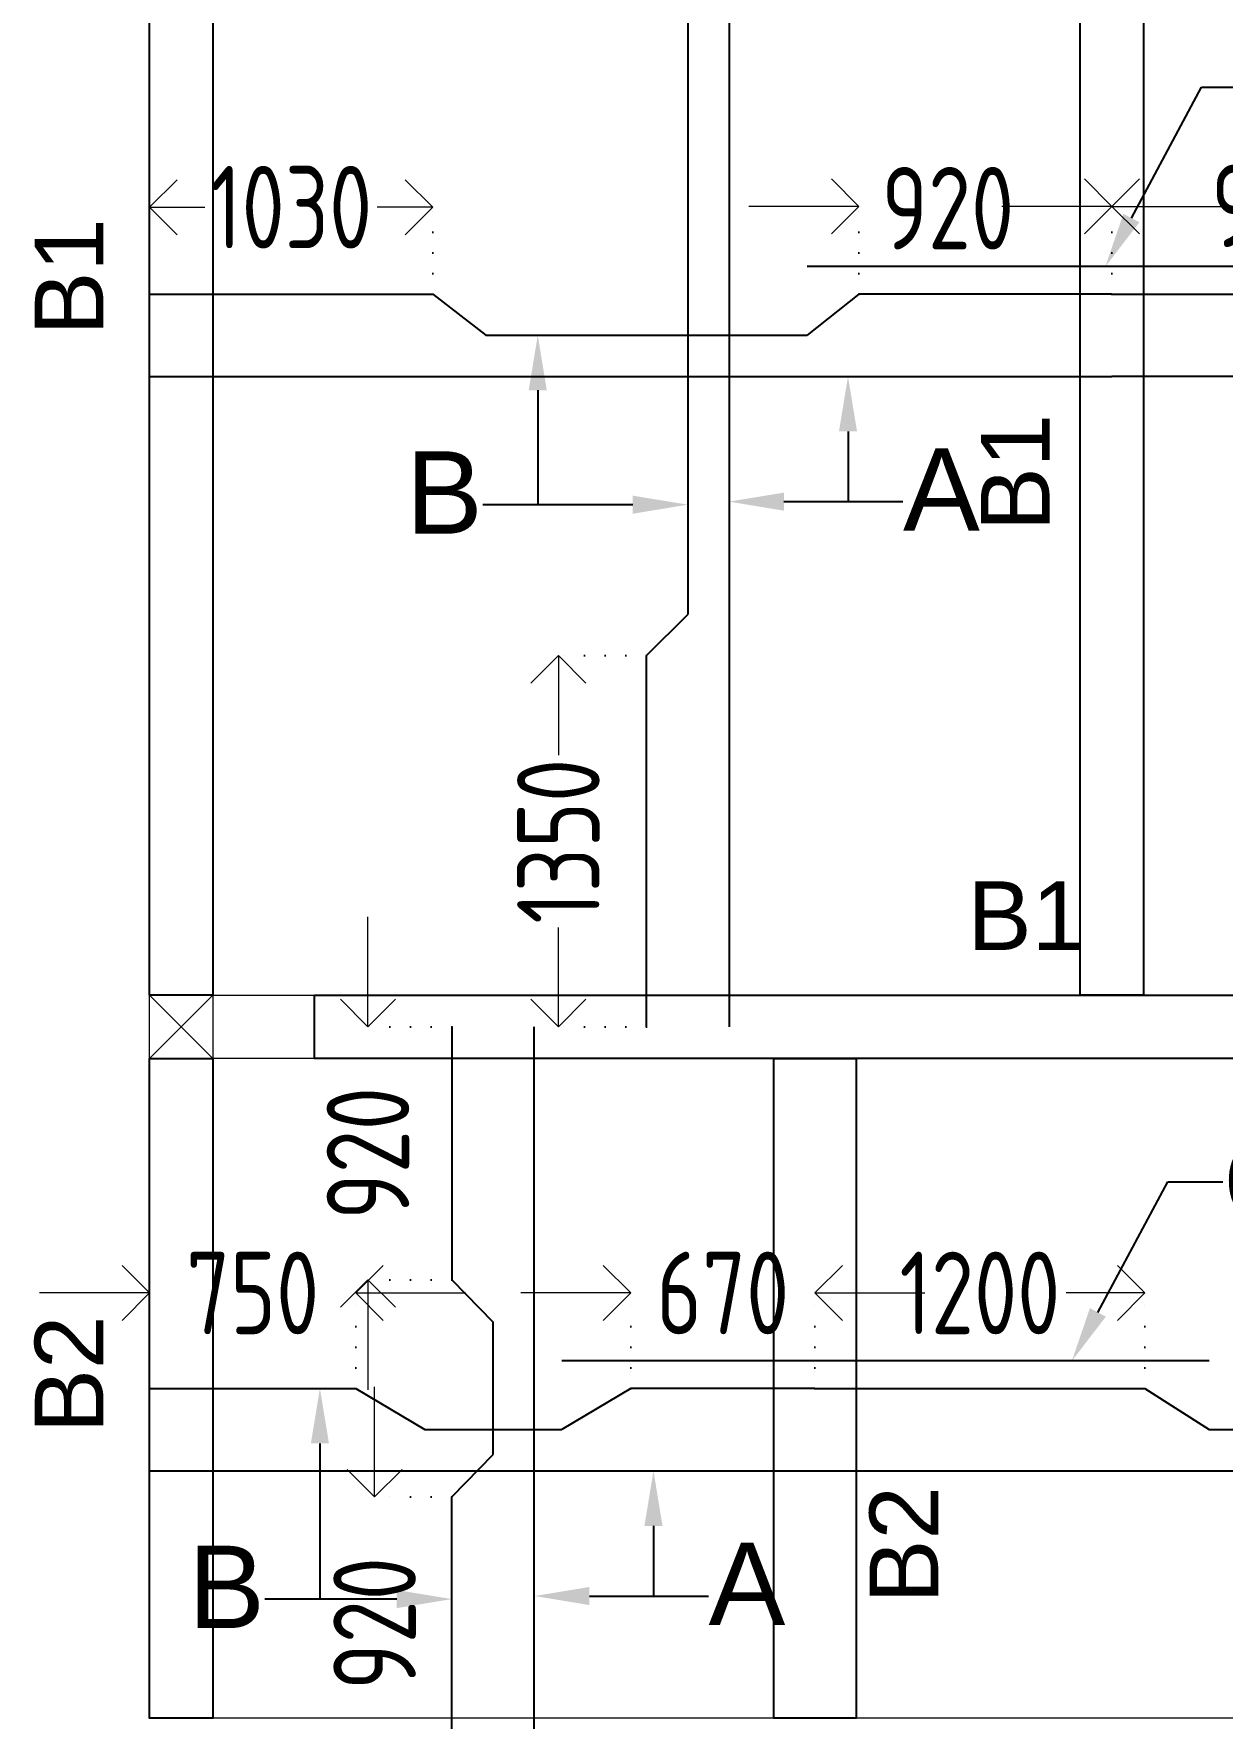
# Model space of a CAD drawing. Header units: inches. Extents: x -605 to 2991212, y -2872845 to 0.
# Drawn here: x 2823513 to 2827836, y -2072172 to -2066045 of the extents above; entities that cross this region are included whole.
import ezdxf
from ezdxf import colors
from ezdxf.entities.mleader import LeaderData, LeaderLine
from ezdxf.enums import TextEntityAlignment as Align
from ezdxf.math import Vec2, Vec3

# ---------------------------------------------------------------- set-up
doc = ezdxf.new("R2010")
doc.units = ezdxf.units.IN
doc.header["$LTSCALE"] = 600
doc.header["$MEASUREMENT"] = 0
doc.linetypes.add('DOT2', pattern=[0.125, 0, -0.125])
for name, color, linetype, lineweight in [('PV_MASONRY', 10, 'Continuous', 0), ('rDIMension', 1, 'Continuous', 18), ('rRCC 2', 40, 'Continuous', 15), ('rREINF 1', 1, 'Continuous', 25)]:
    doc.layers.add(name, color=color, linetype=linetype, lineweight=lineweight)
doc.styles.add('DIM', font='geniso.shx', dxfattribs={"width": 0.85})
doc.styles.get("Standard").update_dxf_attribs({"font": 'arial.ttf'})
doc.dimstyles.new('ST-100', dxfattribs={"dimscale": 100, "dimtxt": 2.5, "dimasz": 2, "dimexe": 0.18, "dimexo": 0.0625, "dimgap": 0.2, "dimtad": 0, "dimdec": 0, "dimzin": 0, "dimdsep": 46, "dimtxsty": 'DIM', "dimblk": 'OPEN90', "dimcen": 0.09, "dimclrd": 256, "dimclrt": 7, "dimadec": 0, "dimazin": 0, "dimtfac": 1, "dimtdec": 0, "dimtofl": 0, "dimtmove": 0, "dimatfit": 3, "dimldrblk": 'OPEN90', "dimfxl": 1, "dimtolj": 1, "dimtzin": 0, "dimlwd": -1, "dimarcsym": 0})

# ---------------------------------------------------------------- blocks, each defined once
blk = doc.blocks.new('_Open90')
at = {"color": 0, "linetype": 'ByBlock', "lineweight": -2}
for p, q in [((-0.5, 0.5), (0, 0)), ((0, 0), (-1, 0)), ((0, 0), (-0.5, -0.5))]:
    blk.add_line(p, q, dxfattribs=at)
blk = doc.blocks.new('*D331')
at = {"layer": 'Defpoints', "color": 0, "linetype": 'ByBlock', "transparency": 16777216}
for p in [(2824964.7, -2066675.7), (2823934.7, -2066991.5), (2824964.7, -2066991.5)]:
    blk.add_point(p, dxfattribs=at)
at = {"layer": 'rDIMension', "color": 0, "linetype": 'DOT2', "lineweight": -2, "transparency": 16777216}
for p, q in [((2823934.7, -2066991.5), (2823934.7, -2066675.7)), ((2824964.7, -2066991.5), (2824964.7, -2066675.7))]:
    blk.add_line(p, q, dxfattribs=at)
at = {"layer": 'rDIMension', "transparency": 16777216}
for p, q in [((2824134.7, -2066675.7), (2824136.3, -2066675.7)), ((2824764.7, -2066675.7), (2824763, -2066675.7))]:
    blk.add_line(p, q, dxfattribs=at)
at = {"layer": 'rDIMension', "linetype": 'ByBlock', "transparency": 16777216, "xscale": 200, "yscale": 200, "zscale": 200, "rotation": 180}
blk.add_blockref('_Open90', (2823934.7, -2066675.7), dxfattribs=at)
at = {"layer": 'rDIMension', "linetype": 'ByBlock', "transparency": 16777216, "xscale": 200, "yscale": 200, "zscale": 200}
blk.add_blockref('_Open90', (2824964.7, -2066675.7), dxfattribs=at)
at = {"layer": 'rDIMension', "color": 7, "linetype": 'ByBlock', "transparency": 16777216, "insert": (2824449.7, -2066675.7), "char_height": 300, "attachment_point": 5, "style": 'DIM'}
blk.add_mtext('\\A1;1030', dxfattribs=at)
blk = doc.blocks.new('*D332')
at = {"layer": 'Defpoints', "color": 0, "linetype": 'ByBlock', "transparency": 16777216}
for p in [(2827434.7, -2066673.1), (2826514.7, -2066991.5), (2827434.7, -2066991.5)]:
    blk.add_point(p, dxfattribs=at)
at = {"layer": 'rDIMension', "transparency": 16777216}
for p, q in [((2826314.7, -2066673.1), (2826114.7, -2066673.1)), ((2827634.7, -2066673.1), (2827834.7, -2066673.1))]:
    blk.add_line(p, q, dxfattribs=at)
at = {"layer": 'rDIMension', "color": 0, "linetype": 'DOT2', "lineweight": -2, "transparency": 16777216}
for p, q in [((2826514.7, -2066991.5), (2826514.7, -2066673.1)), ((2827434.7, -2066991.5), (2827434.7, -2066673.1))]:
    blk.add_line(p, q, dxfattribs=at)
at = {"layer": 'rDIMension', "linetype": 'ByBlock', "transparency": 16777216, "xscale": 200, "yscale": 200, "zscale": 200}
blk.add_blockref('_Open90', (2826514.7, -2066673.1), dxfattribs=at)
at = {"layer": 'rDIMension', "linetype": 'ByBlock', "transparency": 16777216, "xscale": 200, "yscale": 200, "zscale": 200, "rotation": 180}
blk.add_blockref('_Open90', (2827434.7, -2066673.1), dxfattribs=at)
at = {"layer": 'rDIMension', "color": 7, "linetype": 'ByBlock', "transparency": 16777216, "insert": (2826838.3, -2066679.4), "char_height": 300, "attachment_point": 5, "style": 'DIM'}
blk.add_mtext('\\A1;920', dxfattribs=at)
blk = doc.blocks.new('*D334')
at = {"layer": 'Defpoints', "color": 0, "linetype": 'ByBlock', "transparency": 16777216}
for p in [(2827434.7, -2066673.1), (2827434.7, -2066991.5), (2828354.7, -2066991.5)]:
    blk.add_point(p, dxfattribs=at)
at = {"layer": 'rDIMension', "transparency": 16777216}
for p, q in [((2827234.7, -2066673.1), (2827034.7, -2066673.1)), ((2828554.7, -2066673.1), (2828754.7, -2066673.1))]:
    blk.add_line(p, q, dxfattribs=at)
at = {"layer": 'rDIMension', "color": 0, "linetype": 'DOT2', "lineweight": -2, "transparency": 16777216}
for p, q in [((2827434.7, -2066991.5), (2827434.7, -2066673.1)), ((2828354.7, -2066991.5), (2828354.7, -2066673.1))]:
    blk.add_line(p, q, dxfattribs=at)
at = {"layer": 'rDIMension', "linetype": 'ByBlock', "transparency": 16777216, "xscale": 200, "yscale": 200, "zscale": 200}
blk.add_blockref('_Open90', (2827434.7, -2066673.1), dxfattribs=at)
at = {"layer": 'rDIMension', "linetype": 'ByBlock', "transparency": 16777216, "xscale": 200, "yscale": 200, "zscale": 200, "rotation": 180}
blk.add_blockref('_Open90', (2828354.7, -2066673.1), dxfattribs=at)
at = {"layer": 'rDIMension', "color": 7, "linetype": 'ByBlock', "transparency": 16777216, "insert": (2828037.1, -2066670.8), "char_height": 300, "attachment_point": 5, "style": 'DIM'}
blk.add_mtext('\\A1;920', dxfattribs=at)
blk = doc.blocks.new('*D425')
at = {"layer": 'Defpoints', "color": 0, "linetype": 'ByBlock', "transparency": 16777216}
for p in [(2825742.2, -2068306.9), (2825421.5, -2069656.9), (2825742.2, -2069656.9)]:
    blk.add_point(p, dxfattribs=at)
at = {"layer": 'rDIMension', "color": 0, "linetype": 'DOT2', "lineweight": -2, "transparency": 16777216}
for p, q in [((2825742.2, -2068306.9), (2825421.5, -2068306.9)), ((2825742.2, -2069656.9), (2825421.5, -2069656.9))]:
    blk.add_line(p, q, dxfattribs=at)
at = {"layer": 'rDIMension', "transparency": 16777216}
for p, q in [((2825421.5, -2068506.9), (2825421.5, -2068668.6)), ((2825421.5, -2069456.9), (2825421.5, -2069295.3))]:
    blk.add_line(p, q, dxfattribs=at)
at = {"layer": 'rDIMension', "linetype": 'ByBlock', "transparency": 16777216, "xscale": 200, "yscale": 200, "zscale": 200}
for p, rotation in [((2825421.5, -2068306.9), 90), ((2825421.5, -2069656.9), 270)]:
    blk.add_blockref('_Open90', p, dxfattribs=dict(at, rotation=rotation))
at = {"layer": 'rDIMension', "color": 7, "linetype": 'ByBlock', "transparency": 16777216, "insert": (2825421.5, -2068981.9), "char_height": 300, "attachment_point": 5, "rotation": 90, "style": 'DIM'}
blk.add_mtext('\\A1;1350', dxfattribs=at)
blk = doc.blocks.new('*D264')
at = {"layer": 'Defpoints', "color": 0, "linetype": 'ByBlock', "transparency": 16777216}
for p in [(2823934.7, -2070624.9), (2823934.7, -2070971.9), (2824684.7, -2070971.9)]:
    blk.add_point(p, dxfattribs=at)
at = {"layer": 'rDIMension', "transparency": 16777216}
for p, q in [((2823734.7, -2070624.9), (2823534.7, -2070624.9)), ((2824884.7, -2070624.9), (2825084.7, -2070624.9))]:
    blk.add_line(p, q, dxfattribs=at)
at = {"layer": 'rDIMension', "color": 0, "linetype": 'DOT2', "lineweight": -2, "transparency": 16777216}
for p, q in [((2823934.7, -2070971.9), (2823934.7, -2070624.9)), ((2824684.7, -2070971.9), (2824684.7, -2070624.9))]:
    blk.add_line(p, q, dxfattribs=at)
at = {"layer": 'rDIMension', "linetype": 'ByBlock', "transparency": 16777216, "xscale": 200, "yscale": 200, "zscale": 200}
blk.add_blockref('_Open90', (2823934.7, -2070624.9), dxfattribs=at)
at = {"layer": 'rDIMension', "linetype": 'ByBlock', "transparency": 16777216, "xscale": 200, "yscale": 200, "zscale": 200, "rotation": 180}
blk.add_blockref('_Open90', (2824684.7, -2070624.9), dxfattribs=at)
at = {"layer": 'rDIMension', "color": 7, "linetype": 'ByBlock', "transparency": 16777216, "insert": (2824309.7, -2070624.9), "char_height": 300, "attachment_point": 5, "style": 'DIM'}
blk.add_mtext('\\A1;750', dxfattribs=at)
blk = doc.blocks.new('*D265')
at = {"layer": 'Defpoints', "color": 0, "linetype": 'ByBlock', "transparency": 16777216}
for p in [(2826354.7, -2070624.9), (2825684.7, -2070971.9), (2826354.7, -2070971.9)]:
    blk.add_point(p, dxfattribs=at)
at = {"layer": 'rDIMension', "transparency": 16777216}
for p, q in [((2825484.7, -2070624.9), (2825284.7, -2070624.9)), ((2826554.7, -2070624.9), (2826754.7, -2070624.9))]:
    blk.add_line(p, q, dxfattribs=at)
at = {"layer": 'rDIMension', "color": 0, "linetype": 'DOT2', "lineweight": -2, "transparency": 16777216}
for p, q in [((2825684.7, -2070971.9), (2825684.7, -2070624.9)), ((2826354.7, -2070971.9), (2826354.7, -2070624.9))]:
    blk.add_line(p, q, dxfattribs=at)
at = {"layer": 'rDIMension', "linetype": 'ByBlock', "transparency": 16777216, "xscale": 200, "yscale": 200, "zscale": 200}
blk.add_blockref('_Open90', (2825684.7, -2070624.9), dxfattribs=at)
at = {"layer": 'rDIMension', "linetype": 'ByBlock', "transparency": 16777216, "xscale": 200, "yscale": 200, "zscale": 200, "rotation": 180}
blk.add_blockref('_Open90', (2826354.7, -2070624.9), dxfattribs=at)
at = {"layer": 'rDIMension', "color": 7, "linetype": 'ByBlock', "transparency": 16777216, "insert": (2826019.7, -2070624.9), "char_height": 300, "attachment_point": 5, "style": 'DIM'}
blk.add_mtext('\\A1;670', dxfattribs=at)
blk = doc.blocks.new('*D269')
at = {"layer": 'Defpoints', "color": 0, "linetype": 'ByBlock', "transparency": 16777216}
for p in [(2824729, -2069656.9), (2825033.9, -2069656.9), (2825033.9, -2070576.9)]:
    blk.add_point(p, dxfattribs=at)
at = {"layer": 'rDIMension', "transparency": 16777216}
for p, q in [((2824729, -2069456.9), (2824729, -2069256.9)), ((2824729, -2070776.9), (2824729, -2070976.9))]:
    blk.add_line(p, q, dxfattribs=at)
at = {"layer": 'rDIMension', "color": 0, "linetype": 'DOT2', "lineweight": -2, "transparency": 16777216}
for p, q in [((2825033.9, -2069656.9), (2824729, -2069656.9)), ((2825033.9, -2070576.9), (2824729, -2070576.9))]:
    blk.add_line(p, q, dxfattribs=at)
at = {"layer": 'rDIMension', "linetype": 'ByBlock', "transparency": 16777216, "xscale": 200, "yscale": 200, "zscale": 200}
for p, rotation in [((2824729, -2069656.9), 270), ((2824729, -2070576.9), 90)]:
    blk.add_blockref('_Open90', p, dxfattribs=dict(at, rotation=rotation))
at = {"layer": 'rDIMension', "color": 7, "linetype": 'ByBlock', "transparency": 16777216, "insert": (2824729, -2070116.9), "char_height": 300, "attachment_point": 5, "rotation": 90, "style": 'DIM'}
blk.add_mtext('\\A1;920', dxfattribs=at)
blk = doc.blocks.new('*D270')
at = {"layer": 'Defpoints', "color": 0, "linetype": 'ByBlock', "transparency": 16777216}
for p in [(2824753.2, -2071366.9), (2825033.9, -2071366.9), (2825033.9, -2072286.9)]:
    blk.add_point(p, dxfattribs=at)
at = {"layer": 'rDIMension', "transparency": 16777216}
for p, q in [((2824753.2, -2071166.9), (2824753.2, -2070966.9)), ((2824753.2, -2072486.9), (2824753.2, -2072686.9))]:
    blk.add_line(p, q, dxfattribs=at)
at = {"layer": 'rDIMension', "color": 0, "linetype": 'DOT2', "lineweight": -2, "transparency": 16777216}
for p, q in [((2825033.9, -2071366.9), (2824753.2, -2071366.9)), ((2825033.9, -2072286.9), (2824753.2, -2072286.9))]:
    blk.add_line(p, q, dxfattribs=at)
at = {"layer": 'rDIMension', "linetype": 'ByBlock', "transparency": 16777216, "xscale": 200, "yscale": 200, "zscale": 200}
for p, rotation in [((2824753.2, -2071366.9), 270), ((2824753.2, -2072286.9), 90)]:
    blk.add_blockref('_Open90', p, dxfattribs=dict(at, rotation=rotation))
at = {"layer": 'rDIMension', "color": 7, "linetype": 'ByBlock', "transparency": 16777216, "insert": (2824753.2, -2071826.9), "char_height": 300, "attachment_point": 5, "rotation": 90, "style": 'DIM'}
blk.add_mtext('\\A1;920', dxfattribs=at)
blk = doc.blocks.new('*D299')
at = {"layer": 'Defpoints', "color": 0, "linetype": 'ByBlock', "transparency": 16777216}
for p in [(2826354.7, -2070624.9), (2826354.7, -2070971.9), (2827554.7, -2070971.9)]:
    blk.add_point(p, dxfattribs=at)
at = {"layer": 'rDIMension', "color": 0, "linetype": 'DOT2', "lineweight": -2, "transparency": 16777216}
for p, q in [((2826354.7, -2070971.9), (2826354.7, -2070624.9)), ((2827554.7, -2070971.9), (2827554.7, -2070624.9))]:
    blk.add_line(p, q, dxfattribs=at)
at = {"layer": 'rDIMension', "transparency": 16777216}
for p, q in [((2826554.7, -2070624.9), (2826641.3, -2070624.9)), ((2827354.7, -2070624.9), (2827268, -2070624.9))]:
    blk.add_line(p, q, dxfattribs=at)
at = {"layer": 'rDIMension', "linetype": 'ByBlock', "transparency": 16777216, "xscale": 200, "yscale": 200, "zscale": 200, "rotation": 180}
blk.add_blockref('_Open90', (2826354.7, -2070624.9), dxfattribs=at)
at = {"layer": 'rDIMension', "linetype": 'ByBlock', "transparency": 16777216, "xscale": 200, "yscale": 200, "zscale": 200}
blk.add_blockref('_Open90', (2827554.7, -2070624.9), dxfattribs=at)
at = {"layer": 'rDIMension', "color": 7, "linetype": 'ByBlock', "transparency": 16777216, "insert": (2826954.7, -2070624.9), "char_height": 300, "attachment_point": 5, "style": 'DIM'}
blk.add_mtext('\\A1;1200', dxfattribs=at)

msp = doc.modelspace()

# ---------------------------------------------------------------- linework, layer by layer
at = {"color": 4, "linetype": 'ByBlock'}
for points in [[(2826042.2, -2064506.9), (2826042.2, -2069656.9)], [(2825892.2, -2066006.8), (2825892.2, -2068157.1)], [(2828542.9, -2066891.5), (2826326.4, -2066891.5)], [(2823934.7, -2066991.5), (2824964.7, -2066991.5), (2825157.9, -2067141.5)], [(2827434.7, -2066991.5), (2826514.7, -2066991.5), (2826326.4, -2067141.5)], [(2827434.7, -2066991.5), (2828354.7, -2066991.5), (2828542.9, -2067141.5)], [(2825157.9, -2067141.5), (2826326.4, -2067141.5)], [(2823934.7, -2067291.5), (2827434.7, -2067291.5)], [(2830934.7, -2067291.5), (2827434.7, -2067291.5)], [(2825742.2, -2069656.9), (2825742.2, -2068306.9), (2825892.2, -2068157.1)], [(2825033.9, -2069656.9), (2825033.9, -2070576.9), (2825183.9, -2070731.7)], [(2825333.9, -2072286.9), (2825333.9, -2069656.9)], [(2825183.9, -2071212.2), (2825183.9, -2070731.7)], [(2827789, -2070871.9), (2825434, -2070871.9)], [(2823934.7, -2070971.9), (2824684.7, -2070971.9), (2824935.4, -2071121.9)], [(2826354.7, -2070971.9), (2825684.7, -2070971.9), (2825434, -2071121.9)], [(2826354.7, -2070971.9), (2827554.7, -2070971.9), (2827789, -2071121.9), (2829420.4, -2071121.9), (2829654.7, -2070971.9), (2830934.7, -2070971.9)], [(2824935.4, -2071121.9), (2825434, -2071121.9)], [(2825033.9, -2072286.9), (2825033.9, -2071366.9), (2825183.9, -2071212.2)], [(2823934.7, -2071271.9), (2826354.7, -2071271.9)], [(2826354.7, -2071271.9), (2830934.7, -2071271.9)]]:
    msp.add_lwpolyline(points, dxfattribs=at)
at = {"color": 1, "linetype": 'ByBlock'}
for points in [[(2823934.7, -2064621.9), (2824164.7, -2064621.9), (2824164.7, -2069541.9), (2823934.7, -2069541.9)], [(2827319.7, -2064621.9), (2827549.7, -2064621.9), (2827549.7, -2069541.9), (2827319.7, -2069541.9)], [(2824534.7, -2069541.9), (2830334.7, -2069541.9), (2830334.7, -2069771.9), (2824534.7, -2069771.9)], [(2823934.7, -2069771.9), (2824164.7, -2069771.9), (2824164.7, -2072171.9), (2823934.7, -2072171.9)], [(2826204.7, -2069771.9), (2826504.7, -2069771.9), (2826504.7, -2072171.9), (2826204.7, -2072171.9)]]:
    msp.add_lwpolyline(points, close=True, dxfattribs=at)
at = {"layer": 'PV_MASONRY', "color": 8}
msp.add_line((2830934.7, -2072171.9), (2823942.6, -2072171.9), dxfattribs=at)
at = {"layer": 'rRCC 2', "color": 6}
for p, q in [((2823934.7, -2069541.9), (2824164.7, -2069771.9)), ((2823934.7, -2069771.9), (2824164.7, -2069541.9))]:
    msp.add_line(p, q, dxfattribs=at)
for points in [[(2823934.7, -2069771.9), (2823934.7, -2069541.9), (2824534.7, -2069541.9), (2824534.7, -2069771.9)], [(2823934.7, -2069541.9), (2824164.7, -2069541.9), (2824164.7, -2069771.9), (2823934.7, -2069771.9)]]:
    msp.add_lwpolyline(points, close=True, dxfattribs=at)

# ---------------------------------------------------------------- texts
at = {"layer": 'rRCC 2'}
for s, p in [('B1', (2823642, -2066929.4)), ('B1', (2827083.3, -2067641)), ('B2', (2823642, -2070921)), ('B2', (2826678.2, -2071541.2))]:
    msp.add_text(s, height=250, rotation=90, dxfattribs=at).set_placement(p, align=Align.MIDDLE_CENTER)
msp.add_text('B1', height=250, dxfattribs=at).set_placement((2827123.4, -2069252.5), align=Align.MIDDLE_CENTER)

# ---------------------------------------------------------------- dimensions: what is measured, and where the dimension line sits
at = {"layer": 'rDIMension', "color": 1, "linetype": 'ByBlock'}
dim = msp.add_linear_dim(base=(2827434.7, -2066673.1), p1=(2828354.7, -2066991.5), p2=(2827434.7, -2066991.5), angle=180, dimstyle='ST-100', override={"dimtxt": 3, "dimexe": 0, "dimexo": 0, "dimtmove": 1, "dimfxl": 1.25, "dimtfillclr": 256, "dimarcsym": 2}, dxfattribs=at)
dim.commit()
dim.dimension.update_dxf_attribs({"geometry": '*D334', "text_midpoint": (2828037.1, -2066670.8), "dimtype": 160})
for base, p1, p2, override, picture, middle in [((2824964.7, -2066675.7), (2823934.7, -2066991.5), (2824964.7, -2066991.5), {"dimtxt": 3, "dimasz": 2, "dimexe": 0, "dimexo": 0, "dimtmove": 1, "dimfxl": 1.25, "dimtfillclr": 256, "dimarcsym": 2}, '*D331', (2824449.7, -2066675.7)), ((2827434.7, -2066673.1), (2826514.7, -2066991.5), (2827434.7, -2066991.5), {"dimtxt": 3, "dimexe": 0, "dimexo": 0, "dimtmove": 1, "dimfxl": 1.25, "dimtfillclr": 256, "dimarcsym": 2}, '*D332', (2826838.3, -2066679.4))]:
    dim = msp.add_linear_dim(base=base, p1=p1, p2=p2, dimstyle='ST-100', override=override, dxfattribs=at)
    dim.commit()
    dim.dimension.update_dxf_attribs({"geometry": picture, "text_midpoint": middle, "dimtype": 160})
for base, p1, p2, angle, picture, middle in [((2825421.5, -2069656.9), (2825742.2, -2068306.9), (2825742.2, -2069656.9), 270, '*D425', (2825421.5, -2068981.9)), ((2824729, -2069656.9), (2825033.9, -2070576.9), (2825033.9, -2069656.9), 90, '*D269', (2824729, -2070116.9)), ((2824753.2, -2071366.9), (2825033.9, -2072286.9), (2825033.9, -2071366.9), 90, '*D270', (2824753.2, -2071826.9))]:
    dim = msp.add_linear_dim(base=base, p1=p1, p2=p2, angle=angle, dimstyle='ST-100', override={"dimtxt": 3, "dimexe": 0, "dimexo": 0, "dimtmove": 1, "dimfxl": 1.25, "dimtfillclr": 256, "dimarcsym": 2}, dxfattribs=at)
    dim.commit()
    dim.dimension.update_dxf_attribs({"geometry": picture, "text_midpoint": middle})
for base, p1, p2, picture, middle in [((2823934.7, -2070624.9), (2824684.7, -2070971.9), (2823934.7, -2070971.9), '*D264', (2824309.7, -2070624.9)), ((2826354.7, -2070624.9), (2825684.7, -2070971.9), (2826354.7, -2070971.9), '*D265', (2826019.7, -2070624.9)), ((2826354.7, -2070624.9), (2827554.7, -2070971.9), (2826354.7, -2070971.9), '*D299', (2826954.7, -2070624.9))]:
    dim = msp.add_linear_dim(base=base, p1=p1, p2=p2, dimstyle='ST-100', override={"dimtxt": 3, "dimexe": 0, "dimexo": 0, "dimtmove": 1, "dimfxl": 1.25, "dimtfillclr": 256, "dimarcsym": 2}, dxfattribs=at)
    dim.commit()
    dim.dimension.update_dxf_attribs({"geometry": picture, "text_midpoint": middle})

# ---------------------------------------------------------------- leaders
at = {"layer": 'rREINF 1', "color": 3, "linetype": 'ByBlock'}
ml = msp.add_multileader_mtext('Standard', dxfattribs=at)
ml.set_content('C', color=3)
ml.set_leader_properties()
ml.build(insert=Vec2(0, 0))
ml.multileader.update_dxf_attribs({"text_top_attachment_type": 0, "text_bottom_attachment_type": 0, "dogleg_length": 200, "arrow_head_size": 200})
ctx = ml.context
ctx.base_point, ctx.char_height, ctx.arrow_head_size, ctx.landing_gap_size, ctx.plane_origin = Vec3(2827960.7, -2066239.6), 300, 200, 0.09, Vec3(2826989.9, -2067142.1)
notes = []
notes.append((ctx, [(0, (1, 1, 0), (2827760.7, -2066239.6), (1, 0), 200, [(0, [(2827411.2, -2066891.5)], 256, [])])]))
ctx.mtext.insert, ctx.mtext.flow_direction = Vec3(2827960.8, -2066087), 5
ml = msp.add_multileader_mtext('Standard', dxfattribs=at)
ml.set_content('B', color=3)
ml.set_leader_properties()
ml.build(insert=Vec2(0, 0))
ml.multileader.update_dxf_attribs({"text_top_attachment_type": 0, "text_bottom_attachment_type": 0, "dogleg_length": 200, "arrow_head_size": 200})
ctx = ml.context
ctx.base_point, ctx.char_height, ctx.arrow_head_size, ctx.landing_gap_size, ctx.plane_origin = Vec3(2824919.8, -2067757.8), 300, 200, 0.09, Vec3(2825380.7, -2067164.6)
ctx.text_align_type = 2
notes.append((ctx, [(0, (1, 1, 0), (2825346.6, -2067757.8), (-1, 0), 200, [(0, [(2825346.6, -2067141.5)], 256, [])])]))
ctx.mtext.insert, ctx.mtext.alignment, ctx.mtext.flow_direction = Vec3(2825146.5, -2067563.4), 3, 5
ml = msp.add_multileader_mtext('Standard', dxfattribs=at)
ml.set_content('A', color=3)
ml.set_leader_properties()
ml.build(insert=Vec2(0, 0))
ml.multileader.update_dxf_attribs({"text_top_attachment_type": 0, "text_bottom_attachment_type": 0, "dogleg_length": 200, "arrow_head_size": 200})
ctx = ml.context
ctx.base_point, ctx.char_height, ctx.arrow_head_size, ctx.landing_gap_size, ctx.plane_origin = Vec3(2826675, -2067746.7), 300, 200, 0.09, Vec3(2826628.4, -2067153.5)
notes.append((ctx, [(0, (1, 1, 0), (2826475, -2067746.7), (1, 0), 200, [(0, [(2826475, -2067291.5)], 256, [])])]))
ctx.mtext.insert, ctx.mtext.flow_direction = Vec3(2826675.1, -2067552.3), 5
ml = msp.add_multileader_mtext('Standard', dxfattribs=at)
ml.set_content('', color=3)
ml.set_leader_properties()
ml.build(insert=Vec2(0, 0))
ml.multileader.update_dxf_attribs({"text_top_attachment_type": 0, "text_bottom_attachment_type": 0, "dogleg_length": 200, "arrow_head_size": 200})
ctx = ml.context
ctx.base_point, ctx.char_height, ctx.arrow_head_size, ctx.landing_gap_size, ctx.plane_origin = Vec3(2825146.4, -2067757.8), 300, 200, 0.09, Vec3(2825949.9, -2067757.8)
ctx.text_align_type = 2
notes.append((ctx, [(0, (1, 1, 0), (2825346.6, -2067757.8), (-1, 0), 200, [(0, [(2825892.2, -2067757.8)], 256, [])])]))
ctx.mtext.insert, ctx.mtext.alignment, ctx.mtext.flow_direction = Vec3(2825146.5, -2067607.8), 3, 5
ml = msp.add_multileader_mtext('Standard', dxfattribs=at)
ml.set_content('', color=3)
ml.set_leader_properties()
ml.build(insert=Vec2(0, 0))
ml.multileader.update_dxf_attribs({"text_top_attachment_type": 0, "text_bottom_attachment_type": 0, "dogleg_length": 200, "arrow_head_size": 200})
ctx = ml.context
ctx.base_point, ctx.char_height, ctx.arrow_head_size, ctx.landing_gap_size, ctx.plane_origin = Vec3(2826675, -2067746.7), 300, 200, 0.09, Vec3(2826059.1, -2067746.7)
notes.append((ctx, [(0, (1, 1, 0), (2826475, -2067746.7), (1, 0), 200, [(0, [(2826042.2, -2067746.7)], 256, [])])]))
ctx.mtext.insert, ctx.mtext.flow_direction = Vec3(2826675.1, -2067596.7), 5
ml = msp.add_multileader_mtext('Standard', dxfattribs=at)
ml.set_content('C', color=3)
ml.set_leader_properties()
ml.build(insert=Vec2(0, 0))
ml.multileader.update_dxf_attribs({"text_top_attachment_type": 0, "text_bottom_attachment_type": 0, "dogleg_length": 200, "arrow_head_size": 200})
ctx = ml.context
ctx.base_point, ctx.char_height, ctx.arrow_head_size, ctx.landing_gap_size, ctx.plane_origin = Vec3(2827838.7, -2070220.1), 300, 200, 0.09, Vec3(2826867.9, -2071122.6)
notes.append((ctx, [(0, (1, 1, 0), (2827638.7, -2070220.1), (1, 0), 200, [(0, [(2827289.3, -2070871.9)], 256, [])])]))
ctx.mtext.insert, ctx.mtext.flow_direction = Vec3(2827838.8, -2070067.5), 5
ml = msp.add_multileader_mtext('Standard', dxfattribs=at)
ml.set_content('B', color=3)
ml.set_leader_properties()
ml.build(insert=Vec2(0, 0))
ml.multileader.update_dxf_attribs({"text_top_attachment_type": 0, "text_bottom_attachment_type": 0, "dogleg_length": 200, "arrow_head_size": 200})
ctx = ml.context
ctx.base_point, ctx.char_height, ctx.arrow_head_size, ctx.landing_gap_size, ctx.plane_origin = Vec3(2824127.6, -2071738.3), 300, 200, 0.09, Vec3(2824588.4, -2071145.1)
ctx.text_align_type = 2
notes.append((ctx, [(0, (1, 1, 0), (2824554.3, -2071738.3), (-1, 0), 200, [(0, [(2824554.3, -2070971.9)], 256, [])])]))
ctx.mtext.insert, ctx.mtext.alignment, ctx.mtext.flow_direction = Vec3(2824354.2, -2071543.9), 3, 5
ml = msp.add_multileader_mtext('Standard', dxfattribs=at)
ml.set_content('A', color=3)
ml.set_leader_properties()
ml.build(insert=Vec2(0, 0))
ml.multileader.update_dxf_attribs({"text_top_attachment_type": 0, "text_bottom_attachment_type": 0, "dogleg_length": 200, "arrow_head_size": 200})
ctx = ml.context
ctx.base_point, ctx.char_height, ctx.arrow_head_size, ctx.landing_gap_size, ctx.plane_origin = Vec3(2825967.5, -2071727.2), 300, 200, 0.09, Vec3(2825920.9, -2071133.9)
notes.append((ctx, [(0, (1, 1, 0), (2825767.5, -2071727.2), (1, 0), 200, [(0, [(2825767.5, -2071271.9)], 256, [])])]))
ctx.mtext.insert, ctx.mtext.flow_direction = Vec3(2825967.6, -2071532.7), 5
ml = msp.add_multileader_mtext('Standard', dxfattribs=at)
ml.set_content('', color=3)
ml.set_leader_properties()
ml.build(insert=Vec2(0, 0))
ml.multileader.update_dxf_attribs({"text_top_attachment_type": 0, "text_bottom_attachment_type": 0, "dogleg_length": 200, "arrow_head_size": 200})
ctx = ml.context
ctx.base_point, ctx.char_height, ctx.arrow_head_size, ctx.landing_gap_size, ctx.plane_origin = Vec3(2824354.1, -2071738.3), 300, 200, 0.09, Vec3(2825157.7, -2071738.3)
ctx.text_align_type = 2
notes.append((ctx, [(0, (1, 1, 0), (2824554.3, -2071738.3), (-1, 0), 200, [(0, [(2825033.9, -2071738.3)], 256, [])])]))
ctx.mtext.insert, ctx.mtext.alignment, ctx.mtext.flow_direction = Vec3(2824354.2, -2071588.3), 3, 5
ml = msp.add_multileader_mtext('Standard', dxfattribs=at)
ml.set_content('', color=3)
ml.set_leader_properties()
ml.build(insert=Vec2(0, 0))
ml.multileader.update_dxf_attribs({"text_top_attachment_type": 0, "text_bottom_attachment_type": 0, "dogleg_length": 200, "arrow_head_size": 200})
ctx = ml.context
ctx.base_point, ctx.char_height, ctx.arrow_head_size, ctx.landing_gap_size, ctx.plane_origin = Vec3(2825967.5, -2071727.2), 300, 200, 0.09, Vec3(2825351.6, -2071727.2)
notes.append((ctx, [(0, (1, 1, 0), (2825767.5, -2071727.2), (1, 0), 200, [(0, [(2825334.7, -2071727.2)], 256, [])])]))
ctx.mtext.insert, ctx.mtext.flow_direction = Vec3(2825967.6, -2071577.2), 5
for ctx, leaders in notes:
    for number, flags, end, landing, length, lines in leaders:
        leader = LeaderData()
        leader.index, (leader.has_last_leader_line, leader.has_dogleg_vector, leader.attachment_direction) = number, flags
        leader.last_leader_point, leader.dogleg_vector, leader.dogleg_length = Vec3(end), Vec3(landing), length
        for number, points, colour, breaks in lines:
            line = LeaderLine()
            line.index, line.vertices, line.color, line.breaks = number, Vec3.list(points), colors.encode_raw_color(colour), breaks
            leader.lines.append(line)
        ctx.leaders.append(leader)

doc.saveas('drawing.dxf')
